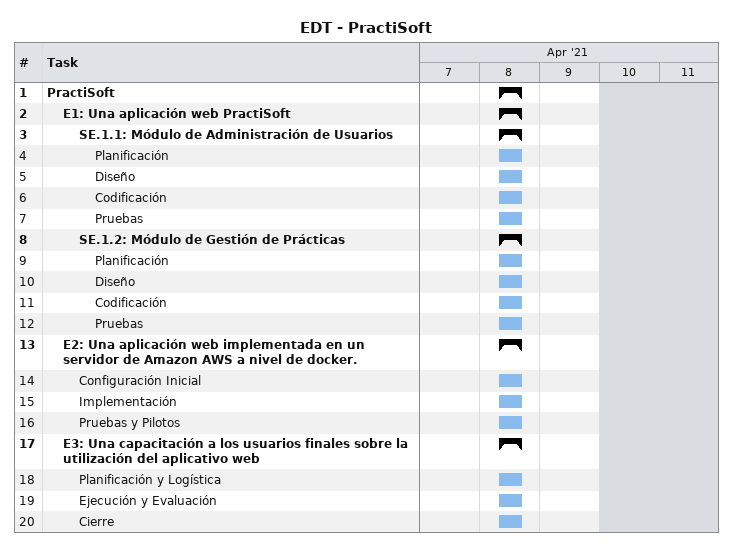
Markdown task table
EDT - PractiSoft

| ID | Level | Task | Start | Finish |
|---|---|---|---|---|
| 1 | 1 | **PractiSoft** | 2021-04-08 | 2021-04-08 |
| 2 | 2 | **E1: Una aplicación web PractiSoft** | 2021-04-08 | 2021-04-08 |
| 3 | 3 | **SE.1.1: Módulo de Administración de Usuarios** | 2021-04-08 | 2021-04-08 |
| 4 | 4 | Planificación | 2021-04-08 | 2021-04-08 |
| 5 | 4 | Diseño | 2021-04-08 | 2021-04-08 |
| 6 | 4 | Codificación | 2021-04-08 | 2021-04-08 |
| 7 | 4 | Pruebas | 2021-04-08 | 2021-04-08 |
| 8 | 3 | **SE.1.2: Módulo de Gestión de Prácticas** | 2021-04-08 | 2021-04-08 |
| 9 | 4 | Planificación | 2021-04-08 | 2021-04-08 |
| 10 | 4 | Diseño | 2021-04-08 | 2021-04-08 |
| 11 | 4 | Codificación | 2021-04-08 | 2021-04-08 |
| 12 | 4 | Pruebas | 2021-04-08 | 2021-04-08 |
| 13 | 2 | **E2: Una aplicación web implementada en un servidor de Amazon AWS a nivel de docker.** | 2021-04-08 | 2021-04-08 |
| 14 | 3 | Configuración Inicial | 2021-04-08 | 2021-04-08 |
| 15 | 3 | Implementación | 2021-04-08 | 2021-04-08 |
| 16 | 3 | Pruebas y Pilotos | 2021-04-08 | 2021-04-08 |
| 17 | 2 | **E3: Una capacitación a los usuarios finales sobre la utilización del aplicativo web** | 2021-04-08 | 2021-04-08 |
| 18 | 3 | Planificación y Logística | 2021-04-08 | 2021-04-08 |
| 19 | 3 | Ejecución y Evaluación | 2021-04-08 | 2021-04-08 |
| 20 | 3 | Cierre | 2021-04-08 | 2021-04-08 |
